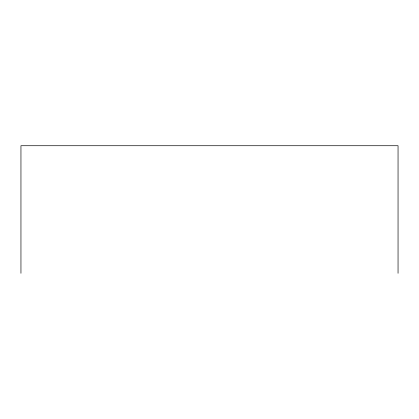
<?xml version="1.0" encoding="UTF-8"?>
<svg xmlns="http://www.w3.org/2000/svg" width="419" height="419" viewBox="0 0 419 419"><rect width="100%" height="100%" fill="white"/><g stroke="black" fill="none" stroke-linecap="round" stroke-linejoin="round"><path stroke-width="0.63" d="M398.05 273.277L398.05 145.723L20.95 145.723L20.95 273.277"/></g></svg>
